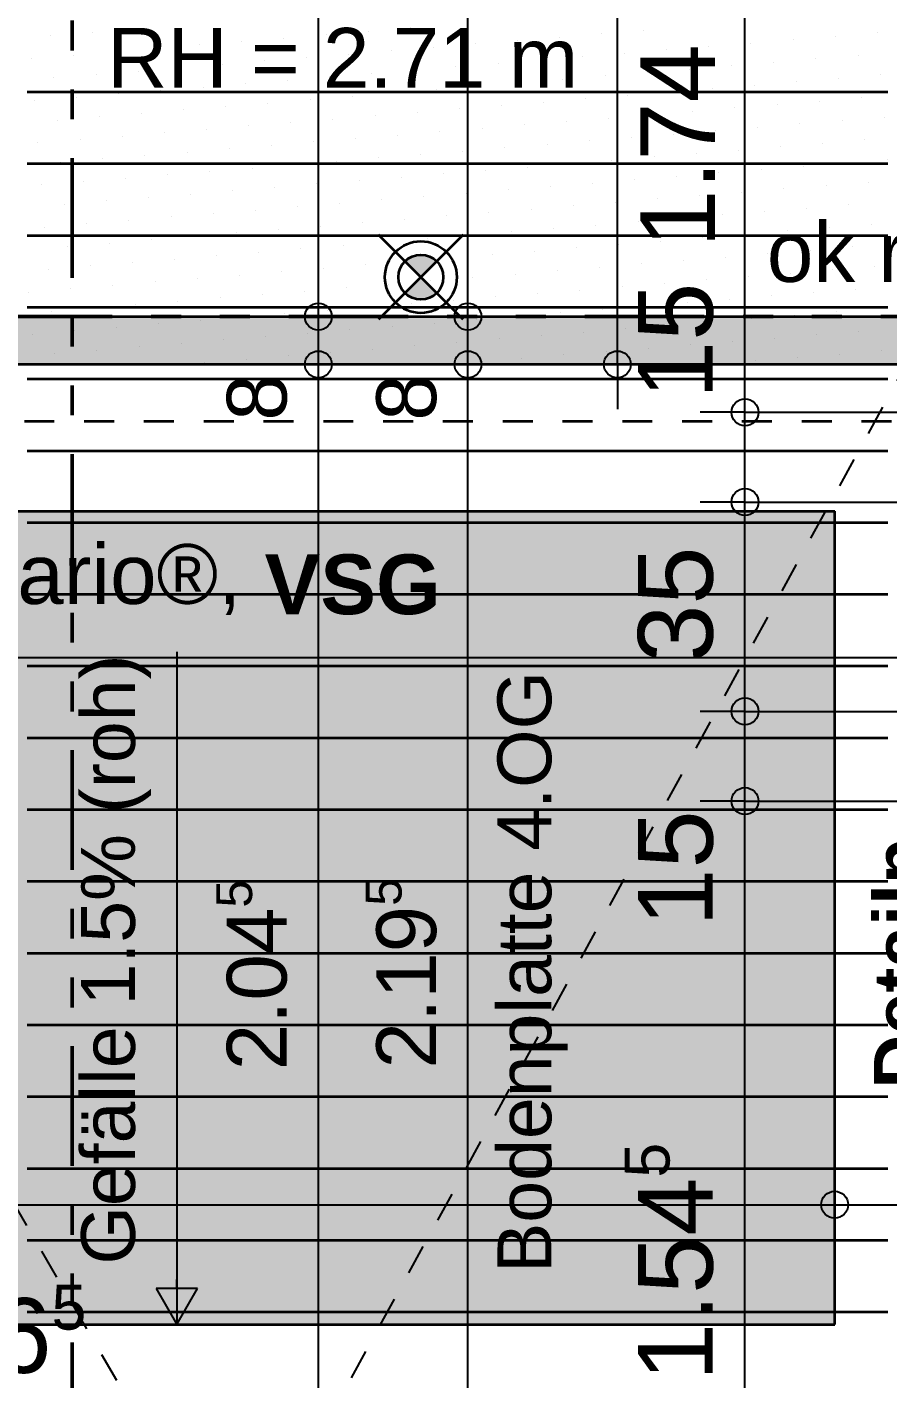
# Model space of a CAD drawing. Header units: centimetres. Extents: x 0.3 to 84.3, y 0.3 to 59.7.
# Drawn here: x 41.879 to 44.758, y 12.562 to 17.082 of the extents above; entities that cross this region are included whole.
import ezdxf

# ---------------------------------------------------------------- set-up
doc = ezdxf.new("R2010")
doc.units = ezdxf.units.CM
for name, pattern in [('AUSGEZOGEN', [0]), ('KURZGESTRICHELT', [0.25, 0.15, -0.1]), ('LINIE_17', [0.05, 0, -0.05]), ('LINIE_23', [0.79, 0.4, -0.13, 0, -0.13, 0, -0.13]), ('RAND', [44.45, 12.7, -6.35, 12.7, -6.35, 0, -6.35]), ('VERDECKT', [9.525, 6.35, -3.175])]:
    doc.linetypes.add(name, pattern=pattern)
for name, color, linetype, lineweight in [('Ausbau Raeume', 7, 'AUSGEZOGEN', 35), ('Bauachsen grob', 7, 'RAND', 25), ('Bodenplatte', 7, 'AUSGEZOGEN', 35), ('Daemmung', 7, 'AUSGEZOGEN', 35), ('Decke', 7, 'AUSGEZOGEN', 35), ('Deckendaemmung', 7, 'AUSGEZOGEN', 25), ('Detailmasse', 7, 'AUSGEZOGEN', 25), ('Entwaesserungsb._ Retentionb', 251, 'AUSGEZOGEN', 50), ('Text Koten', 7, 'AUSGEZOGEN', 50), ('Text Werkplan Ausfuehrung', 7, 'AUSGEZOGEN', 50), ('Vermassung Decke', 180, 'VERDECKT', 50), ('Werkplan- Ausfuehrungsmasse', 7, 'AUSGEZOGEN', 25)]:
    doc.layers.add(name, color=color, linetype=linetype, lineweight=lineweight)
doc.layers.add('Elektro Apparate', color=7, linetype='AUSGEZOGEN', lineweight=35, true_color=0x656565)
doc.styles.add('ARIAL', font='ARIAL.TTF')

msp = doc.modelspace()

# ---------------------------------------------------------------- hatches: boundary and pattern name
at = {"layer": 'Bodenplatte', "linetype": 'AUSGEZOGEN', "lineweight": 25, "true_color": 0xe0ffe0}
msp.add_hatch(color=254, dxfattribs=at).paths.add_polyline_path([(31.66, 16.114), (31.66, 15.954), (47.44, 15.954), (47.44, 11.564), (62.72, 11.564), (62.72, 11.724), (47.6, 11.724), (47.6, 16.114)])
at = {"layer": 'Decke', "linetype": 'RAND', "lineweight": 35, "true_color": 0xedf5de}
msp.add_hatch(color=7, dxfattribs=at).paths.add_polyline_path([(38.77, 15.464), (38.77, 12.744), (44.58, 12.744), (44.58, 15.464)])
at = {"layer": 'Elektro Apparate', "linetype": 'AUSGEZOGEN', "lineweight": 35}
h = msp.add_hatch(color=40, dxfattribs=at)
h.paths.add_polyline_path([(43.143, 16.193), (43.196, 16.246), (43.249, 16.193), (43.2428, 16.1874), (43.2127, 16.1729), (43.1793, 16.1729), (43.1492, 16.1874)], flags=16)
h.paths.add_polyline_path([(43.249, 16.299), (43.196, 16.246), (43.143, 16.299), (43.1492, 16.3046), (43.1793, 16.3191), (43.2127, 16.3191), (43.2428, 16.3046)], flags=16)
at = {"layer": 'Entwaesserungsb._ Retentionb', "linetype": 'AUSGEZOGEN', "lineweight": 25}
msp.add_hatch(color=7, dxfattribs=at).paths.add_polyline_path([(42.311, 12.864), (42.38, 12.744), (42.449, 12.864)])

# ---------------------------------------------------------------- linework, layer by layer
at = {"layer": 'Ausbau Raeume', "color": 254, "linetype": 'AUSGEZOGEN', "lineweight": 35}
for p, q in [((42.5982, 16.8646), (41.8796, 16.8646)), ((43.3182, 16.8646), (42.5996, 16.8646)), ((44.0382, 16.8646), (43.3196, 16.8646)), ((44.7582, 16.8646), (44.0396, 16.8646)), ((42.5982, 16.6246), (41.8796, 16.6246)), ((43.3182, 16.6246), (42.5996, 16.6246)), ((44.0382, 16.6246), (43.3196, 16.6246)), ((44.7582, 16.6246), (44.0396, 16.6246)), ((42.5982, 16.3846), (41.8796, 16.3846)), ((43.3182, 16.3846), (42.5996, 16.3846)), ((44.0382, 16.3846), (43.3196, 16.3846)), ((44.7582, 16.3846), (44.0396, 16.3846)), ((42.5982, 16.1446), (41.8796, 16.1446)), ((43.3182, 16.1446), (42.5996, 16.1446)), ((44.0382, 16.1446), (43.3196, 16.1446)), ((44.7582, 16.1446), (44.0396, 16.1446)), ((42.5982, 15.9046), (41.8796, 15.9046)), ((43.3182, 15.9046), (42.5996, 15.9046)), ((44.0382, 15.9046), (43.3196, 15.9046)), ((44.7582, 15.9046), (44.0396, 15.9046)), ((42.5982, 15.6646), (41.8796, 15.6646)), ((43.3182, 15.6646), (42.5996, 15.6646)), ((44.0382, 15.6646), (43.3196, 15.6646)), ((44.7582, 15.6646), (44.0396, 15.6646)), ((42.5982, 15.4246), (41.8796, 15.4246)), ((43.3182, 15.4246), (42.5996, 15.4246)), ((44.0382, 15.4246), (43.3196, 15.4246)), ((44.7582, 15.4246), (44.0396, 15.4246)), ((42.5982, 15.1846), (41.8796, 15.1846)), ((43.3182, 15.1846), (42.5996, 15.1846)), ((44.0382, 15.1846), (43.3196, 15.1846)), ((44.7582, 15.1846), (44.0396, 15.1846)), ((42.5982, 14.9446), (41.8796, 14.9446)), ((43.3182, 14.9446), (42.5996, 14.9446)), ((44.0382, 14.9446), (43.3196, 14.9446)), ((44.7582, 14.9446), (44.0396, 14.9446)), ((42.5982, 14.7046), (41.8796, 14.7046)), ((43.3182, 14.7046), (42.5996, 14.7046)), ((44.0382, 14.7046), (43.3196, 14.7046)), ((44.7582, 14.7046), (44.0396, 14.7046)), ((42.5982, 14.4646), (41.8796, 14.4646)), ((43.3182, 14.4646), (42.5996, 14.4646)), ((44.0382, 14.4646), (43.3196, 14.4646)), ((44.7582, 14.4646), (44.0396, 14.4646)), ((42.5982, 14.2246), (41.8796, 14.2246)), ((43.3182, 14.2246), (42.5996, 14.2246)), ((44.0382, 14.2246), (43.3196, 14.2246)), ((44.7582, 14.2246), (44.0396, 14.2246)), ((42.5982, 13.9846), (41.8796, 13.9846)), ((43.3182, 13.9846), (42.5996, 13.9846)), ((44.0382, 13.9846), (43.3196, 13.9846)), ((44.7582, 13.9846), (44.0396, 13.9846)), ((42.5982, 13.7446), (41.8796, 13.7446)), ((43.3182, 13.7446), (42.5996, 13.7446)), ((44.0382, 13.7446), (43.3196, 13.7446)), ((44.7582, 13.7446), (44.0396, 13.7446)), ((42.5982, 13.5046), (41.8796, 13.5046)), ((43.3182, 13.5046), (42.5996, 13.5046)), ((44.0382, 13.5046), (43.3196, 13.5046)), ((44.7582, 13.5046), (44.0396, 13.5046)), ((42.5982, 13.2646), (41.8796, 13.2646)), ((43.3182, 13.2646), (42.5996, 13.2646)), ((44.0382, 13.2646), (43.3196, 13.2646)), ((44.7582, 13.2646), (44.0396, 13.2646)), ((42.5982, 13.0246), (41.8796, 13.0246)), ((43.3182, 13.0246), (42.5996, 13.0246)), ((44.0382, 13.0246), (43.3196, 13.0246)), ((44.7582, 13.0246), (44.0396, 13.0246)), ((42.5982, 12.7846), (41.8796, 12.7846)), ((43.3182, 12.7846), (42.5996, 12.7846)), ((44.0382, 12.7846), (43.3196, 12.7846)), ((44.7582, 12.7846), (44.0396, 12.7846))]:
    msp.add_line(p, q, dxfattribs=at)
at = {"layer": 'Bauachsen grob', "color": 32, "linetype": 'LINIE_23', "lineweight": 50, "true_color": 0xc36e14}
for p, q in [((42.03, 1.394), (42.03, 57.974)), ((21.964, 16.114), (72.416, 16.114))]:
    msp.add_line(p, q, dxfattribs=at)
at = {"layer": 'Bodenplatte', "color": 92, "linetype": 'AUSGEZOGEN', "lineweight": 25, "true_color": 0x00c600}
for p, q in [((43.3533, 16.114), (43.3533, 19.774)), ((43.3533, 16.114), (43.2033, 16.114)), ((43.3533, 16.114), (43.5033, 16.114)), ((43.3533, 16.114), (43.3533, 16.114)), ((43.3533, 15.954), (43.3533, 16.114)), ((43.3533, 15.954), (43.2033, 15.954)), ((43.3533, 15.954), (43.5033, 15.954)), ((43.3533, 15.954), (43.3533, 15.954))]:
    msp.add_line(p, q, dxfattribs=at)
at = {"layer": 'Bodenplatte', "color": 92, "linetype": 'VERDECKT', "lineweight": 35, "true_color": 0x00c600}
for p, q in [((31.66, 16.114), (47.6, 16.114)), ((47.44, 15.954), (31.66, 15.954))]:
    msp.add_line(p, q, dxfattribs=at)
at = {"layer": 'Bodenplatte', "color": 92, "linetype": 'AUSGEZOGEN', "lineweight": 25, "true_color": 0x00c600}
msp.add_lwpolyline([(43.3533, 11.564), (43.3533, 11.6947), (43.3533, 11.6947), (43.3533, 15.954)], dxfattribs=at)
for centre in [(43.3533, 16.114), (43.3533, 15.954)]:
    msp.add_circle(centre, 0.045, dxfattribs=at)
at = {"layer": 'Daemmung', "color": 211, "linetype": 'AUSGEZOGEN', "lineweight": 25, "true_color": 0xff70ff}
for q in [(43.8533, 19.774), (43.7033, 15.954), (44.0033, 15.954), (43.8533, 15.954), (43.8533, 15.804)]:
    msp.add_line((43.8533, 15.954), q, dxfattribs=at)
at = {"layer": 'Daemmung', "color": 211, "linetype": 'KURZGESTRICHELT', "lineweight": 25, "true_color": 0xff70ff}
msp.add_line((32.02, 15.954), (45.4, 15.954), dxfattribs=at)
at = {"layer": 'Daemmung', "color": 211, "linetype": 'AUSGEZOGEN', "lineweight": 25, "true_color": 0xff70ff}
msp.add_circle((43.8533, 15.954), 0.045, dxfattribs=at)
at = {"layer": 'Decke', "color": 92, "linetype": 'LINIE_17', "lineweight": 35, "true_color": 0x00c600}
msp.add_line((38.47, 15.764), (44.88, 15.764), dxfattribs=at)
at = {"layer": 'Decke', "color": 92, "linetype": 'RAND', "lineweight": 35, "true_color": 0x00c600}
for p, q in [((38.77, 15.464), (44.58, 15.464)), ((44.58, 12.744), (44.58, 15.464)), ((38.77, 12.744), (44.58, 12.744))]:
    msp.add_line(p, q, dxfattribs=at)
at = {"layer": 'Deckendaemmung', "color": 211, "linetype": 'AUSGEZOGEN', "lineweight": 25, "true_color": 0xff70ff}
for p, q in [((41.9573, 17.0533), (41.9573, 17.0533)), ((42.0983, 17.0647), (42.0983, 17.0647)), ((42.2392, 17.076), (42.2392, 17.076)), ((42.7382, 17.0452), (42.7382, 17.0452)), ((42.8791, 17.0566), (42.8791, 17.0566)), ((43.0201, 17.0679), (43.0201, 17.0679)), ((43.161, 17.0792), (43.161, 17.0792)), ((43.66, 17.0485), (43.66, 17.0485)), ((43.8009, 17.0598), (43.8009, 17.0598)), ((43.9419, 17.0711), (43.9419, 17.0711)), ((44.5818, 17.0517), (44.5818, 17.0517)), ((44.7228, 17.063), (44.7228, 17.063)), ((42.1744, 16.9999), (42.1744, 16.9999)), ((42.3154, 17.0112), (42.3154, 17.0112)), ((42.4563, 17.0225), (42.4563, 17.0225)), ((42.5972, 17.0339), (42.5972, 17.0339)), ((42.5972, 17.0339), (42.5972, 17.0339)), ((43.0962, 17.0031), (43.0962, 17.0031)), ((43.2372, 17.0144), (43.2372, 17.0144)), ((43.3781, 17.0258), (43.3781, 17.0258)), ((43.5191, 17.0371), (43.5191, 17.0371)), ((44.018, 17.0063), (44.018, 17.0063)), ((44.159, 17.0177), (44.159, 17.0177)), ((44.2999, 17.029), (44.2999, 17.029)), ((44.4409, 17.0404), (44.4409, 17.0404)), ((41.8925, 16.9772), (41.8925, 16.9772)), ((41.8925, 16.9772), (41.8925, 16.9772)), ((42.0335, 16.9885), (42.0335, 16.9885)), ((42.5324, 16.9577), (42.5324, 16.9577)), ((42.6734, 16.9691), (42.6734, 16.9691)), ((42.8143, 16.9804), (42.8143, 16.9804)), ((42.9553, 16.9918), (42.9553, 16.9918)), ((43.4543, 16.961), (43.4543, 16.961)), ((43.5952, 16.9723), (43.5952, 16.9723)), ((43.7361, 16.9837), (43.7361, 16.9837)), ((43.8771, 16.995), (43.8771, 16.995)), ((44.3761, 16.9642), (44.3761, 16.9642)), ((44.517, 16.9756), (44.517, 16.9756)), ((44.658, 16.9869), (44.658, 16.9869)), ((41.9687, 16.9124), (41.9687, 16.9124)), ((42.1096, 16.9237), (42.1096, 16.9237)), ((42.2506, 16.9351), (42.2506, 16.9351)), ((42.3915, 16.9464), (42.3915, 16.9464)), ((42.8905, 16.9156), (42.8905, 16.9156)), ((43.0314, 16.927), (43.0314, 16.927)), ((43.1724, 16.9383), (43.1724, 16.9383)), ((43.3133, 16.9496), (43.3133, 16.9496)), ((43.8123, 16.9189), (43.8123, 16.9189)), ((43.9532, 16.9302), (43.9532, 16.9302)), ((44.0942, 16.9415), (44.0942, 16.9415)), ((44.2351, 16.9529), (44.2351, 16.9529)), ((44.5931, 16.9108), (44.5931, 16.9108)), ((44.7341, 16.9221), (44.7341, 16.9221)), ((42.3267, 16.8703), (42.3267, 16.8703)), ((42.4676, 16.8816), (42.4676, 16.8816)), ((42.6086, 16.8929), (42.6086, 16.8929)), ((42.7495, 16.9043), (42.7495, 16.9043)), ((43.2485, 16.8735), (43.2485, 16.8735)), ((43.3895, 16.8848), (43.3895, 16.8848)), ((43.5304, 16.8962), (43.5304, 16.8962)), ((43.6713, 16.9075), (43.6713, 16.9075)), ((44.0294, 16.8654), (44.0294, 16.8654)), ((44.1703, 16.8767), (44.1703, 16.8767)), ((44.3113, 16.8881), (44.3113, 16.8881)), ((44.4522, 16.8994), (44.4522, 16.8994)), ((41.9039, 16.8362), (41.9039, 16.8362)), ((42.0448, 16.8476), (42.0448, 16.8476)), ((42.1858, 16.8589), (42.1858, 16.8589)), ((42.6847, 16.8281), (42.6847, 16.8281)), ((42.8257, 16.8395), (42.8257, 16.8395)), ((42.9666, 16.8508), (42.9666, 16.8508)), ((43.1076, 16.8622), (43.1076, 16.8622)), ((43.4656, 16.82), (43.4656, 16.82)), ((43.6065, 16.8314), (43.6065, 16.8314)), ((43.7475, 16.8427), (43.7475, 16.8427)), ((43.8884, 16.8541), (43.8884, 16.8541)), ((44.3874, 16.8233), (44.3874, 16.8233)), ((44.5283, 16.8346), (44.5283, 16.8346)), ((44.6693, 16.846), (44.6693, 16.846)), ((44.6693, 16.846), (44.6693, 16.846)), ((42.1209, 16.7828), (42.1209, 16.7828)), ((42.2619, 16.7941), (42.2619, 16.7941)), ((42.4028, 16.8055), (42.4028, 16.8055)), ((42.5438, 16.8168), (42.5438, 16.8168)), ((42.9018, 16.7747), (42.9018, 16.7747)), ((43.0428, 16.786), (43.0428, 16.786)), ((43.1837, 16.7974), (43.1837, 16.7974)), ((43.3246, 16.8087), (43.3246, 16.8087)), ((43.8236, 16.7779), (43.8236, 16.7779)), ((43.9646, 16.7893), (43.9646, 16.7893)), ((43.9646, 16.7893), (43.9646, 16.7893)), ((44.1055, 16.8006), (44.1055, 16.8006)), ((44.2465, 16.8119), (44.2465, 16.8119)), ((44.7454, 16.7812), (44.7454, 16.7812)), ((41.98, 16.7714), (41.98, 16.7714)), ((42.338, 16.7293), (42.338, 16.7293)), ((42.479, 16.7407), (42.479, 16.7407)), ((42.6199, 16.752), (42.6199, 16.752)), ((42.7609, 16.7633), (42.7609, 16.7633)), ((43.2598, 16.7326), (43.2598, 16.7326)), ((43.2598, 16.7326), (43.2598, 16.7326)), ((43.4008, 16.7439), (43.4008, 16.7439)), ((43.5417, 16.7552), (43.5417, 16.7552)), ((43.6827, 16.7666), (43.6827, 16.7666)), ((44.1817, 16.7358), (44.1817, 16.7358)), ((44.3226, 16.7471), (44.3226, 16.7471)), ((44.4635, 16.7585), (44.4635, 16.7585)), ((44.6045, 16.7698), (44.6045, 16.7698)), ((41.9152, 16.6953), (41.9152, 16.6953)), ((42.0561, 16.7066), (42.0561, 16.7066)), ((42.1971, 16.718), (42.1971, 16.718)), ((42.6961, 16.6872), (42.6961, 16.6872)), ((42.837, 16.6985), (42.837, 16.6985)), ((42.978, 16.7099), (42.978, 16.7099)), ((43.1189, 16.7212), (43.1189, 16.7212)), ((43.6179, 16.6904), (43.6179, 16.6904)), ((43.7588, 16.7018), (43.7588, 16.7018)), ((43.8998, 16.7131), (43.8998, 16.7131)), ((44.0407, 16.7245), (44.0407, 16.7245)), ((44.3987, 16.6823), (44.3987, 16.6823)), ((44.5397, 16.6937), (44.5397, 16.6937)), ((44.6806, 16.705), (44.6806, 16.705)), ((42.1323, 16.6418), (42.1323, 16.6418)), ((42.2732, 16.6532), (42.2732, 16.6532)), ((42.4142, 16.6645), (42.4142, 16.6645)), ((42.5551, 16.6759), (42.5551, 16.6759)), ((42.5551, 16.6759), (42.5551, 16.6759)), ((43.0541, 16.6451), (43.0541, 16.6451)), ((43.195, 16.6564), (43.195, 16.6564)), ((43.336, 16.6677), (43.336, 16.6677)), ((43.4769, 16.6791), (43.4769, 16.6791)), ((43.835, 16.637), (43.835, 16.637)), ((43.9759, 16.6483), (43.9759, 16.6483)), ((44.1169, 16.6596), (44.1169, 16.6596)), ((44.2578, 16.671), (44.2578, 16.671)), ((44.7568, 16.6402), (44.7568, 16.6402)), ((41.9913, 16.6305), (41.9913, 16.6305)), ((42.4903, 16.5997), (42.4903, 16.5997)), ((42.6313, 16.611), (42.6313, 16.611)), ((42.7722, 16.6224), (42.7722, 16.6224)), ((42.9132, 16.6337), (42.9132, 16.6337)), ((43.4121, 16.6029), (43.4121, 16.6029)), ((43.5531, 16.6143), (43.5531, 16.6143)), ((43.694, 16.6256), (43.694, 16.6256)), ((44.193, 16.5948), (44.193, 16.5948)), ((44.3339, 16.6062), (44.3339, 16.6062)), ((44.4749, 16.6175), (44.4749, 16.6175)), ((44.6158, 16.6289), (44.6158, 16.6289)), ((41.9265, 16.5543), (41.9265, 16.5543)), ((42.0675, 16.5657), (42.0675, 16.5657)), ((42.2084, 16.577), (42.2084, 16.577)), ((42.3494, 16.5884), (42.3494, 16.5884)), ((42.8484, 16.5576), (42.8484, 16.5576)), ((42.9893, 16.5689), (42.9893, 16.5689)), ((43.1302, 16.5803), (43.1302, 16.5803)), ((43.2712, 16.5916), (43.2712, 16.5916)), ((43.6292, 16.5495), (43.6292, 16.5495)), ((43.7702, 16.5608), (43.7702, 16.5608)), ((43.9111, 16.5722), (43.9111, 16.5722)), ((44.0521, 16.5835), (44.0521, 16.5835)), ((44.551, 16.5527), (44.551, 16.5527)), ((44.692, 16.5641), (44.692, 16.5641)), ((42.2846, 16.5122), (42.2846, 16.5122)), ((42.4255, 16.5236), (42.4255, 16.5236)), ((42.5665, 16.5349), (42.5665, 16.5349)), ((42.7074, 16.5462), (42.7074, 16.5462)), ((43.0654, 16.5041), (43.0654, 16.5041)), ((43.2064, 16.5155), (43.2064, 16.5155)), ((43.3473, 16.5268), (43.3473, 16.5268)), ((43.4883, 16.5381), (43.4883, 16.5381)), ((43.9872, 16.5074), (43.9872, 16.5074)), ((44.1282, 16.5187), (44.1282, 16.5187)), ((44.2691, 16.53), (44.2691, 16.53)), ((44.4101, 16.5414), (44.4101, 16.5414)), ((42.0027, 16.4895), (42.0027, 16.4895)), ((42.1436, 16.5009), (42.1436, 16.5009)), ((42.5017, 16.4588), (42.5017, 16.4588)), ((42.6426, 16.4701), (42.6426, 16.4701)), ((42.7836, 16.4814), (42.7836, 16.4814)), ((42.9245, 16.4928), (42.9245, 16.4928)), ((43.4235, 16.462), (43.4235, 16.462)), ((43.5644, 16.4733), (43.5644, 16.4733)), ((43.7054, 16.4847), (43.7054, 16.4847)), ((43.8463, 16.496), (43.8463, 16.496)), ((44.3453, 16.4652), (44.3453, 16.4652)), ((44.4862, 16.4766), (44.4862, 16.4766)), ((44.6272, 16.4879), (44.6272, 16.4879)), ((41.9379, 16.4134), (41.9379, 16.4134)), ((42.0788, 16.4247), (42.0788, 16.4247)), ((42.2198, 16.4361), (42.2198, 16.4361)), ((42.3607, 16.4474), (42.3607, 16.4474)), ((42.8597, 16.4166), (42.8597, 16.4166)), ((43.0006, 16.428), (43.0006, 16.428)), ((43.1416, 16.4393), (43.1416, 16.4393)), ((43.2825, 16.4507), (43.2825, 16.4507)), ((43.7815, 16.4199), (43.7815, 16.4199)), ((43.9224, 16.4312), (43.9224, 16.4312)), ((44.0634, 16.4426), (44.0634, 16.4426)), ((44.0634, 16.4426), (44.0634, 16.4426)), ((44.2043, 16.4539), (44.2043, 16.4539)), ((44.5624, 16.4118), (44.5624, 16.4118)), ((44.7033, 16.4231), (44.7033, 16.4231)), ((42.2959, 16.3713), (42.2959, 16.3713)), ((42.4369, 16.3826), (42.4369, 16.3826)), ((42.5778, 16.394), (42.5778, 16.394)), ((42.7187, 16.4053), (42.7187, 16.4053)), ((43.2177, 16.3745), (43.2177, 16.3745)), ((43.3587, 16.3859), (43.3587, 16.3859)), ((43.3587, 16.3859), (43.3587, 16.3859)), ((43.4996, 16.3972), (43.4996, 16.3972)), ((43.6406, 16.4085), (43.6406, 16.4085)), ((43.9986, 16.3664), (43.9986, 16.3664)), ((44.1395, 16.3778), (44.1395, 16.3778)), ((44.2805, 16.3891), (44.2805, 16.3891)), ((44.4214, 16.4004), (44.4214, 16.4004)), ((42.014, 16.3486), (42.014, 16.3486)), ((42.155, 16.3599), (42.155, 16.3599)), ((42.6539, 16.3292), (42.6539, 16.3292)), ((42.6539, 16.3292), (42.6539, 16.3292)), ((42.7949, 16.3405), (42.7949, 16.3405)), ((42.9358, 16.3518), (42.9358, 16.3518)), ((43.0768, 16.3632), (43.0768, 16.3632)), ((43.4348, 16.3211), (43.4348, 16.3211)), ((43.5758, 16.3324), (43.5758, 16.3324)), ((43.7167, 16.3437), (43.7167, 16.3437)), ((43.8576, 16.3551), (43.8576, 16.3551)), ((44.3566, 16.3243), (44.3566, 16.3243)), ((44.4976, 16.3356), (44.4976, 16.3356)), ((44.6385, 16.347), (44.6385, 16.347)), ((42.0902, 16.2838), (42.0902, 16.2838)), ((42.2311, 16.2951), (42.2311, 16.2951)), ((42.3721, 16.3065), (42.3721, 16.3065)), ((42.513, 16.3178), (42.513, 16.3178)), ((42.871, 16.2757), (42.871, 16.2757)), ((43.012, 16.287), (43.012, 16.287)), ((43.1529, 16.2984), (43.1529, 16.2984)), ((43.2939, 16.3097), (43.2939, 16.3097)), ((43.7928, 16.2789), (43.7928, 16.2789)), ((43.9338, 16.2903), (43.9338, 16.2903)), ((44.0747, 16.3016), (44.0747, 16.3016)), ((44.2157, 16.313), (44.2157, 16.313)), ((44.7147, 16.2822), (44.7147, 16.2822)), ((41.9492, 16.2725), (41.9492, 16.2725)), ((41.9492, 16.2725), (41.9492, 16.2725)), ((42.3073, 16.2303), (42.3073, 16.2303)), ((42.4482, 16.2417), (42.4482, 16.2417)), ((42.5891, 16.253), (42.5891, 16.253)), ((42.7301, 16.2644), (42.7301, 16.2644)), ((43.2291, 16.2336), (43.2291, 16.2336)), ((43.37, 16.2449), (43.37, 16.2449)), ((43.511, 16.2563), (43.511, 16.2563)), ((43.6519, 16.2676), (43.6519, 16.2676)), ((44.1509, 16.2368), (44.1509, 16.2368)), ((44.2918, 16.2482), (44.2918, 16.2482)), ((44.4328, 16.2595), (44.4328, 16.2595)), ((44.5737, 16.2708), (44.5737, 16.2708)), ((41.8844, 16.1963), (41.8844, 16.1963)), ((42.0254, 16.2077), (42.0254, 16.2077)), ((42.1663, 16.219), (42.1663, 16.219)), ((42.6653, 16.1882), (42.6653, 16.1882)), ((42.8062, 16.1996), (42.8062, 16.1996)), ((42.9472, 16.2109), (42.9472, 16.2109)), ((43.0881, 16.2222), (43.0881, 16.2222)), ((43.5871, 16.1915), (43.5871, 16.1915)), ((43.728, 16.2028), (43.728, 16.2028)), ((43.869, 16.2141), (43.869, 16.2141)), ((44.0099, 16.2255), (44.0099, 16.2255)), ((44.5089, 16.1947), (44.5089, 16.1947)), ((44.6498, 16.206), (44.6498, 16.206)), ((42.1015, 16.1429), (42.1015, 16.1429)), ((42.2425, 16.1542), (42.2425, 16.1542)), ((42.3834, 16.1655), (42.3834, 16.1655)), ((42.5243, 16.1769), (42.5243, 16.1769)), ((43.0233, 16.1461), (43.0233, 16.1461)), ((43.1643, 16.1574), (43.1643, 16.1574)), ((43.3052, 16.1688), (43.3052, 16.1688)), ((43.4462, 16.1801), (43.4462, 16.1801)), ((43.9451, 16.1493), (43.9451, 16.1493)), ((44.0861, 16.1607), (44.0861, 16.1607)), ((44.227, 16.172), (44.227, 16.172)), ((44.368, 16.1834), (44.368, 16.1834)), ((44.726, 16.1412), (44.726, 16.1412)), ((44.726, 16.1412), (44.726, 16.1412)), ((41.9606, 16.1315), (41.9606, 16.1315)), ((42.4595, 16.1007), (42.4595, 16.1007)), ((42.6005, 16.1121), (42.6005, 16.1121)), ((42.7414, 16.1234), (42.7414, 16.1234)), ((42.8824, 16.1348), (42.8824, 16.1348)), ((43.3813, 16.104), (43.3813, 16.104)), ((43.5223, 16.1153), (43.5223, 16.1153)), ((43.6632, 16.1267), (43.6632, 16.1267)), ((43.8042, 16.138), (43.8042, 16.138)), ((44.1622, 16.0959), (44.1622, 16.0959)), ((44.3032, 16.1072), (44.3032, 16.1072)), ((44.4441, 16.1186), (44.4441, 16.1186)), ((44.585, 16.1299), (44.585, 16.1299)), ((41.8958, 16.0554), (41.8958, 16.0554)), ((42.0367, 16.0667), (42.0367, 16.0667)), ((42.1777, 16.0781), (42.1777, 16.0781)), ((42.3186, 16.0894), (42.3186, 16.0894)), ((42.8176, 16.0586), (42.8176, 16.0586)), ((42.9585, 16.07), (42.9585, 16.07)), ((43.0995, 16.0813), (43.0995, 16.0813)), ((43.2404, 16.0926), (43.2404, 16.0926)), ((43.5984, 16.0505), (43.5984, 16.0505)), ((43.7394, 16.0618), (43.7394, 16.0618)), ((43.8803, 16.0732), (43.8803, 16.0732)), ((44.0213, 16.0845), (44.0213, 16.0845)), ((44.0213, 16.0845), (44.0213, 16.0845)), ((44.5202, 16.0537), (44.5202, 16.0537)), ((44.6612, 16.0651), (44.6612, 16.0651)), ((42.2538, 16.0133), (42.2538, 16.0133)), ((42.3947, 16.0246), (42.3947, 16.0246)), ((42.5357, 16.0359), (42.5357, 16.0359)), ((42.6766, 16.0473), (42.6766, 16.0473)), ((43.0347, 16.0051), (43.0347, 16.0051)), ((43.1756, 16.0165), (43.1756, 16.0165)), ((43.3165, 16.0278), (43.3165, 16.0278)), ((43.3165, 16.0278), (43.3165, 16.0278)), ((43.4575, 16.0392), (43.4575, 16.0392)), ((43.9565, 16.0084), (43.9565, 16.0084)), ((44.0974, 16.0197), (44.0974, 16.0197)), ((44.2384, 16.0311), (44.2384, 16.0311)), ((44.3793, 16.0424), (44.3793, 16.0424)), ((41.9719, 15.9906), (41.9719, 15.9906)), ((42.1128, 16.0019), (42.1128, 16.0019)), ((42.4709, 15.9598), (42.4709, 15.9598)), ((42.6118, 15.9711), (42.6118, 15.9711)), ((42.6118, 15.9711), (42.6118, 15.9711)), ((42.7528, 15.9825), (42.7528, 15.9825)), ((42.8937, 15.9938), (42.8937, 15.9938)), ((43.3927, 15.963), (43.3927, 15.963)), ((43.5336, 15.9744), (43.5336, 15.9744)), ((43.6746, 15.9857), (43.6746, 15.9857)), ((43.8155, 15.997), (43.8155, 15.997)), ((44.3145, 15.9663), (44.3145, 15.9663)), ((44.4554, 15.9776), (44.4554, 15.9776)), ((44.5964, 15.9889), (44.5964, 15.9889)), ((44.7373, 16.0003), (44.7373, 16.0003)), ((44.1736, 15.9549), (44.1736, 15.9549))]:
    msp.add_line(p, q, dxfattribs=at)
at = {"layer": 'Detailmasse', "color": 253, "linetype": 'AUSGEZOGEN', "lineweight": 25, "true_color": 0xa0a0a0}
for p, q in [((42.8533, 16.114), (42.8533, 19.774)), ((42.8533, 16.114), (42.7033, 16.114)), ((42.8533, 16.114), (43.0033, 16.114)), ((42.8533, 16.114), (42.8533, 16.114)), ((42.8533, 15.954), (42.8533, 16.114)), ((42.8533, 15.954), (42.7033, 15.954)), ((42.8533, 15.954), (43.0033, 15.954)), ((42.8533, 15.954), (42.8533, 15.954)), ((42.8533, 11.864), (42.8533, 15.954))]:
    msp.add_line(p, q, dxfattribs=at)
for centre in [(42.8533, 16.114), (42.8533, 15.954)]:
    msp.add_circle(centre, 0.045, dxfattribs=at)
at = {"layer": 'Elektro Apparate', "color": 40, "linetype": 'AUSGEZOGEN', "lineweight": 35}
for p, q in [((43.3374, 16.3874), (43.0546, 16.1046)), ((43.3374, 16.1046), (43.0546, 16.3874))]:
    msp.add_line(p, q, dxfattribs=at)
for radius in [0.12, 0.075]:
    msp.add_circle((43.196, 16.246), radius, dxfattribs=at)
at = {"layer": 'Entwaesserungsb._ Retentionb', "color": 7, "linetype": 'LINIE_17', "lineweight": 25}
for q in [(37.995, 19.774), (46.91, 19.774)]:
    msp.add_line((42.58, 11.864), q, dxfattribs=at)
at = {"layer": 'Entwaesserungsb._ Retentionb', "color": 7, "linetype": 'AUSGEZOGEN', "lineweight": 25}
for p, q in [((42.38, 14.993), (42.38, 12.744)), ((42.38, 12.864), (42.38, 12.894)), ((42.449, 12.864), (42.311, 12.864)), ((42.311, 12.864), (42.38, 12.744)), ((42.38, 12.744), (42.449, 12.864)), ((42.38, 12.744), (42.38, 12.744)), ((42.38, 12.744), (42.38, 12.744)), ((42.38, 12.744), (42.38, 12.744))]:
    msp.add_line(p, q, dxfattribs=at)
at = {"layer": 'Vermassung Decke', "color": 92, "linetype": 'AUSGEZOGEN', "lineweight": 25, "true_color": 0x00c600}
for p, q in [((44.58, 13.144), (44.58, 13.294)), ((38.77, 13.144), (44.58, 13.144)), ((44.58, 13.144), (44.58, 12.994)), ((44.58, 13.144), (44.58, 13.144)), ((44.58, 13.144), (47.44, 13.144))]:
    msp.add_line(p, q, dxfattribs=at)
msp.add_circle((44.58, 13.144), 0.045, dxfattribs=at)
at = {"layer": 'Werkplan- Ausfuehrungsmasse', "color": 7, "linetype": 'AUSGEZOGEN', "lineweight": 25}
for p, q in [((44.28, 15.794), (44.13, 15.794)), ((44.28, 15.794), (44.43, 15.794)), ((44.28, 15.494), (44.28, 15.794)), ((44.28, 15.494), (44.13, 15.494)), ((44.28, 15.494), (44.43, 15.494)), ((44.28, 14.794), (44.28, 15.494)), ((32.176, 14.974), (45.4, 14.974)), ((44.28, 14.794), (44.13, 14.794)), ((44.28, 14.794), (44.43, 14.794)), ((44.28, 14.494), (44.13, 14.494)), ((44.28, 14.494), (44.43, 14.494)), ((44.28, 11.404), (44.28, 14.494))]:
    msp.add_line(p, q, dxfattribs=at)
for points in [[(44.28, 15.794), (44.28, 16.361), (44.28, 16.361), (44.28, 19.278)], [(44.28, 15.794), (44.2952, 15.794), (44.2952, 15.794), (44.3265, 15.794), (44.3265, 15.794), (45.106, 15.794)], [(44.28, 15.494), (44.2907, 15.494), (44.2907, 15.494), (44.3202, 15.494), (44.3202, 15.494), (45.106, 15.494)], [(44.28, 14.794), (44.2803, 14.794), (44.2803, 14.794), (44.3055, 14.794), (44.3055, 14.794), (45.106, 14.794)], [(44.28, 14.494), (44.28, 14.6808), (44.28, 14.6808), (44.28, 14.794)], [(44.28, 14.494), (44.2993, 14.494), (44.2993, 14.494), (45.106, 14.494)]]:
    msp.add_lwpolyline(points, dxfattribs=at)
for centre in [(44.28, 15.794), (44.28, 15.494), (44.28, 14.794), (44.28, 14.494)]:
    msp.add_circle(centre, 0.045, dxfattribs=at)

# ---------------------------------------------------------------- texts
at = {"layer": 'Bodenplatte', "color": 92, "linetype": 'AUSGEZOGEN', "lineweight": 35, "true_color": 0x00c600, "attachment_point": 7, "rotation": 90, "style": 'ARIAL'}
for s, insert, char_height, width in [('8', (43.2499, 15.7659), 0.2, 0.1), ('Bodenplatte\\~4.OG', (43.6865, 12.9163), 0.18, 0.09), ('5', (43.1333, 14.1436), 0.12, 0.06), ('2.19', (43.2499, 13.5998), 0.2, 0.1)]:
    msp.add_mtext(s, dxfattribs=dict(at, insert=insert, char_height=char_height, width=width))
at = {"layer": 'Detailmasse', "color": 253, "linetype": 'AUSGEZOGEN', "lineweight": 35, "true_color": 0xa0a0a0, "attachment_point": 7, "rotation": 90, "style": 'ARIAL'}
for s, insert, char_height, width in [('8', (42.7499, 15.7659), 0.2, 0.1), ('5', (42.6333, 14.1376), 0.12, 0.06), ('2.04', (42.7499, 13.5938), 0.2, 0.1)]:
    msp.add_mtext(s, dxfattribs=dict(at, insert=insert, char_height=char_height, width=width))
at = {"layer": 'Entwaesserungsb._ Retentionb', "color": 7, "linetype": 'AUSGEZOGEN', "lineweight": 35, "insert": (42.294, 12.944), "char_height": 0.18, "width": 0.09, "attachment_point": 7, "rotation": 90, "style": 'ARIAL'}
msp.add_mtext('Gefälle\\~1.5%\\~(roh)', dxfattribs=at)
at = {"layer": 'Text Koten', "color": 7, "linetype": 'AUSGEZOGEN', "lineweight": 35, "char_height": 0.2, "width": 0.1, "attachment_point": 7, "style": 'ARIAL'}
for s, insert in [('RH\\~=\\~2.71\\~m', (42.1467, 16.8793)), ('ok\\~r.\\~Bo.\\~:\\~+11.43', (44.3533, 16.2273))]:
    msp.add_mtext(s, dxfattribs=dict(at, insert=insert))
at = {"layer": 'Text Werkplan Ausfuehrung', "color": 7, "linetype": 'AUSGEZOGEN', "lineweight": 35, "char_height": 0.2, "width": 0.1, "attachment_point": 7, "style": 'ARIAL'}
for s, insert in [('oecoline\\~vario®,\\~', (40.5883, 15.116)), ('\\fArial|i0|b1|c0|p0;VSG', (42.6734, 15.116))]:
    msp.add_mtext(s, dxfattribs=dict(at, insert=insert))
at = {"layer": 'Text Werkplan Ausfuehrung', "color": 7, "linetype": 'AUSGEZOGEN', "lineweight": 35, "insert": (44.9455, 13.5317), "char_height": 0.18, "width": 0.09, "attachment_point": 7, "rotation": 90, "style": 'ARIAL'}
msp.add_mtext('\\fArial|i0|b1|c0|p0;Detailp.', dxfattribs=at)
at = {"layer": 'Werkplan- Ausfuehrungsmasse', "color": 7, "linetype": 'AUSGEZOGEN', "lineweight": 50, "attachment_point": 7, "rotation": 90, "style": 'ARIAL'}
for s, insert, char_height, width in [('1.74', (44.18, 16.3446), 0.25, 0.125), ('15', (44.1757, 15.839), 0.25, 0.125), ('35', (44.1756, 14.9568), 0.25, 0.125), ('15', (44.1757, 14.0745), 0.25, 0.125), ('5', (44.0299, 13.2348), 0.15, 0.075), ('1.54', (44.1757, 12.5551), 0.25, 0.125)]:
    msp.add_mtext(s, dxfattribs=dict(at, insert=insert, char_height=char_height, width=width))
at = {"layer": 'Werkplan- Ausfuehrungsmasse', "color": 7, "linetype": 'AUSGEZOGEN', "lineweight": 50, "attachment_point": 7, "style": 'ARIAL'}
for s, insert, char_height, width in [('5', (41.9608, 12.7243), 0.15, 0.075), ('3.16', (41.2811, 12.5784), 0.25, 0.125)]:
    msp.add_mtext(s, dxfattribs=dict(at, insert=insert, char_height=char_height, width=width))

doc.saveas('drawing.dxf')
